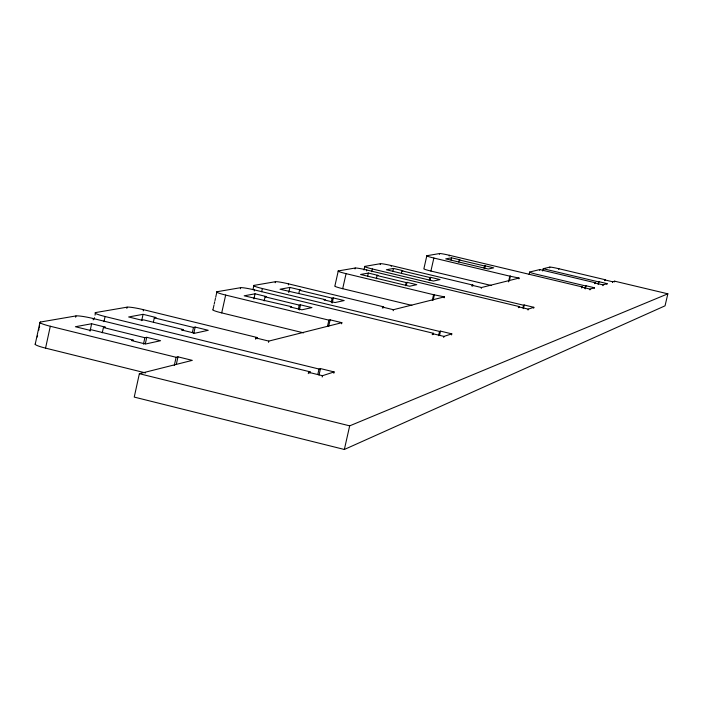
<?xml version="1.0" encoding="UTF-8"?>
<svg xmlns="http://www.w3.org/2000/svg" width="703" height="703" viewBox="0 0 703 703"><rect width="100%" height="100%" fill="white"/><g stroke="black" fill="none" stroke-linecap="round" stroke-linejoin="round"><path stroke-width="1.05" d="M35.194 344.338L39.913 322.536M37.277 336.983L37.575 335.621M38.753 330.182L39.043 328.819M39.342 327.466L39.632 326.104M40.22 323.38L40.519 322.018L75.95 315.937A14.473 1.573 12.2 0 1 93.464 318.582L310.102 371.825L309.803 373.144M145.591 372.924L45.563 348.126L50.308 326.254A15.053 1.696 12.1 0 1 40.519 322.018M75.66 317.255L75.95 315.937M90.028 331.175L91.645 323.758L105.388 327.141L103.42 327.51L102.26 332.827M93.183 319.883L93.464 318.582M94.184 318.986L94.466 317.703M95.028 315.137L95.582 312.571L127.111 307.158A13.647 1.406 12.3 0 1 143.482 309.68L257.324 337.545L257.043 338.784M103.956 321.666L105.081 316.517A14.157 1.511 12.2 0 1 95.582 312.571M126.839 308.397L127.111 307.158M143.21 310.919L143.482 309.68M141.69 320.647L143.069 314.329L156.066 317.519L154.317 317.844L153.395 322.071M143.465 344.101L144.871 337.712L146.751 337.317L160.574 340.718L145.512 344.013L131.452 340.542L133.394 340.138L91.408 329.795L89.378 330.182L75.397 326.728L91.645 323.758M145.354 343.688L146.751 337.317M50.308 326.254L176.102 357.291L177.973 356.834L192.288 360.367L139.37 373.697L134.238 397.09L344.356 449.472L665.047 305.823L667.85 293.819L614.642 281.174L612.744 281.789L604.747 279.891L604.571 280.646M174.282 365.542L176.102 357.291M176.462 363.697L177.973 356.834M192.323 332.73L193.492 327.449L195.17 327.088L208.237 330.296L194.863 333.222L181.576 329.962L183.307 329.602L143.649 319.874L141.848 320.216L128.64 316.974L143.069 314.329M193.773 333.424L195.17 327.088M213.984 305.067L213 309.505A12.206 1.195 12.4 0 0 221.709 312.897L303.591 332.862M214.23 303.96L214.723 301.736M214.969 300.629L215.452 298.406M215.698 297.299L216.928 291.745L240.628 287.685A11.837 1.063 12.5 0 1 254.521 289.935L433.523 333.319L433.276 334.4M221.709 312.897L225.663 295.067A12.215 1.134 12.5 0 1 216.928 291.745M240.391 288.757L240.628 287.685M252.966 289.636L253.906 285.4L275.435 281.71A11.283 0.967 12.6 0 1 288.582 283.871L383.61 306.833L383.381 307.861M254.275 291.007L254.521 289.935M253.906 298.924L255.048 293.81L266.393 296.569L265.075 296.815L264.161 300.91M261.657 291.719L262.368 288.538A11.626 1.028 12.5 0 1 253.906 285.4M255.523 339.154L255.795 337.915L257.324 337.545M275.198 282.738L275.435 281.71M268.511 342.335L268.792 341.096L341.851 322.695L341.596 323.811M288.353 284.9L288.582 283.871M288.74 292.597L289.9 287.43L300.735 290.049L299.531 290.277L298.837 293.388M298.353 309.215L299.267 305.111L300.533 304.847L311.93 307.606L301.877 309.812L290.313 307L291.604 306.728L244.178 295.805L255.048 293.81M299.381 309.961L300.533 304.847M308.292 373.618L308.591 372.3L310.102 371.825M519.016 307.492L519.227 306.578L366.711 269.978A10.018 0.765 12.7 0 0 355.226 268.019L338.266 270.927L334.9 285.919A10.281 0.852 12.7 0 0 342.686 288.696L411.861 305.383M331.236 302.316L332.168 298.169L333.31 297.923L344.189 300.55L335.067 302.545L324.039 299.882L325.217 299.636L280.04 289.232L289.9 287.43M332.15 303.107L333.31 297.923M327.624 325.744L328.881 320.146L330.12 319.839L341.851 322.695M317.853 374.242L319.021 369.04L320.48 368.583L334.118 371.931L333.828 373.231M328.617 326.544L330.12 319.839M319.021 375.077L320.48 368.583M322.167 377.028L322.466 375.71L334.118 371.931M342.686 288.696L346.069 273.652A10.29 0.808 12.7 0 1 338.266 270.927M355.015 268.933L355.226 268.019M363.987 269.97L364.795 266.375L380.42 263.695A9.622 0.703 12.7 0 1 391.404 265.585L472.952 285.11L472.75 285.989M366.509 270.892L366.711 269.978M367.643 276.209L368.354 273.054L378.021 275.374L377.072 275.55L376.36 278.713M371.764 271.683L372.37 268.968A9.868 0.747 12.7 0 1 364.795 266.375M380.226 264.574L380.42 263.695M344.356 449.472L349.681 425.851L667.85 293.819M391.202 266.463L391.404 265.585M382.335 308.125L382.564 307.088L383.61 306.833M392.836 271.463L393.522 268.441L402.81 270.664L401.94 270.831L401.483 272.852M393.162 310.735L393.399 309.707L444.393 296.859L444.182 297.808M405.455 285.699L406.167 282.536L407.072 282.351L416.774 284.68L409.585 286.253L360.577 274.478L368.354 273.054M406.36 285.506L407.072 282.351M582.014 287.72L582.198 286.929L449.358 255.277A8.691 0.58 12.8 0 0 439.568 253.546L426.835 255.725L423.891 268.704A8.893 0.641 12.8 0 0 430.904 271.05L491.582 285.567M430.904 271.05L433.856 258.036A8.893 0.606 12.8 0 1 426.835 255.725M429.208 280.567L429.893 277.527L430.728 277.351L440.052 279.583L433.435 281.033L386.369 269.75L393.522 268.441M430.043 280.383L430.728 277.351M439.384 254.337L439.568 253.546M432.292 300.348L433.575 294.689L444.393 296.859M433.171 300.128L434.454 294.469M449.182 256.068L449.358 255.277M432.266 334.716L432.512 333.635L433.523 333.319M451.054 259.934L451.537 257.808L459.955 259.811L459.244 259.952L458.76 262.078M438.558 335.718L439.533 331.438L440.517 331.131L451.792 333.863L451.546 334.936M439.542 335.401L440.517 331.131M443.698 337.484L443.945 336.403L451.792 333.863M471.985 286.183L472.188 285.304L472.952 285.11M484.077 268.115L484.569 265.98L485.246 265.839L493.691 267.852L488.295 269.029L445.711 258.88L451.537 257.808M484.762 267.975L485.246 265.839M481.274 288.406L481.476 287.527L519.086 278.054L518.893 278.863M508.497 281.868L509.807 276.156L519.086 278.054M509.341 280.884L510.466 275.989M518.287 307.721L519.227 306.578M529.122 274.398L529.667 272.035L539.772 269.565L595.415 282.799L595.239 283.573M522.909 307.958L523.542 305.225L524.253 305.005L533.858 307.308L533.656 308.222M523.419 308.635L524.253 305.005M528.006 310.058L528.217 309.135L533.858 307.308M539.596 270.33L539.772 269.565M542.707 271.007L543.234 268.722L549.816 267.105A8.251 0.518 12.9 0 1 558.867 268.722L605.23 279.741L605.063 280.488M549.649 267.861L549.816 267.105M558.7 269.469L558.867 268.722M581.469 287.896L582.198 286.929M584.905 288.283L585.986 285.743L594.36 287.738L594.176 288.529M585.256 288.898L585.986 285.743M589.922 289.908L590.107 289.109L594.36 287.738M594.729 283.731L595.415 282.799M597.937 284.144L598.965 281.692L607.076 283.625L606.9 284.39M598.438 283.986L598.965 281.692M602.919 285.682L603.095 284.908L607.076 283.625M612.568 282.544L612.744 281.789M614.475 281.921L614.642 281.174M604.747 279.891L605.23 279.741M543.234 268.722L598.464 281.85M594.905 282.966L603.095 284.908M585.45 285.91L536.688 274.302A8.621 0.562 12.9 0 1 529.667 272.035M581.653 287.096L590.107 289.109M459.244 259.952L484.569 265.98M433.856 258.036L509.807 276.156M472.188 285.304L481.476 287.527M401.94 270.831L429.893 277.527M372.37 268.968L523.542 305.225M518.498 306.807L528.217 309.135M377.072 275.55L406.167 282.536M346.069 273.652L433.575 294.689M382.564 307.088L393.399 309.707M299.531 290.277L332.168 298.169M262.368 288.538L439.533 331.438M432.512 333.635L443.945 336.403M265.075 296.815L299.267 305.111M225.663 295.067L328.881 320.146M255.795 337.915L268.792 341.096M154.317 317.844L193.492 327.449M105.081 316.517L319.021 369.04M308.591 372.3L322.466 375.71M103.42 327.51L144.871 337.712M139.37 373.697L349.681 425.851M45.563 348.126A15.044 1.793 12 0 1 35.466 343.872"/></g></svg>
